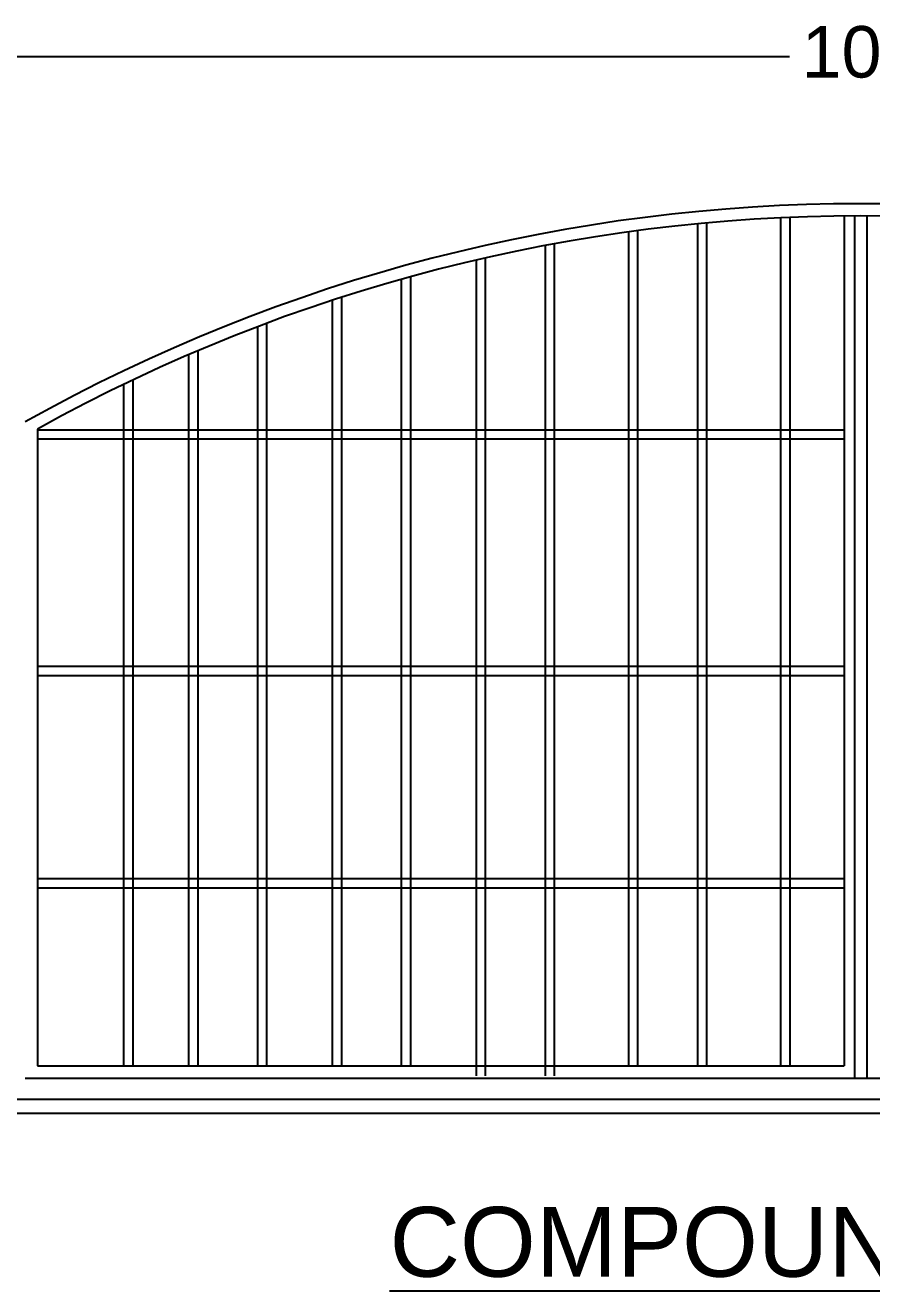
# Model space of a CAD drawing. Header units: metres. Extents: x 7889 to 8063, y -2348 to -2272.
# Drawn here: x 7989.14 to 7992.051, y -2310.348 to -2305.997 of the extents above; entities that cross this region are included whole.
import ezdxf

# ---------------------------------------------------------------- set-up
doc = ezdxf.new("R2010")
doc.units = ezdxf.units.M
doc.header["$MEASUREMENT"] = 0
doc.styles.add('ld', font='arial.ttf')
doc.styles.get("Standard").update_dxf_attribs({"font": 'arial.ttf'})

msp = doc.modelspace()

# ---------------------------------------------------------------- linework, layer by layer
at = {"lineweight": 25, "ltscale": 60}
msp.add_line((7989.02797, -2306.10492), (7991.76848, -2306.10492), dxfattribs=at)
at = {"lineweight": 25, "ltscale": 72}
for p, q in [((7991.7376, -2306.65895), (7991.7376, -2309.57507)), ((7991.76892, -2306.65756), (7991.76892, -2309.57507)), ((7991.95654, -2306.65248), (7991.95654, -2309.57507)), ((7991.99108, -2306.65248), (7991.99108, -2309.61684)), ((7992.03338, -2306.65248), (7992.03338, -2309.61684)), ((7991.21446, -2306.70731), (7991.21446, -2309.57507)), ((7991.24579, -2306.70307), (7991.24579, -2309.57507)), ((7991.45162, -2306.67949), (7991.45162, -2309.57507)), ((7991.48294, -2306.67655), (7991.48294, -2309.57507)), ((7990.95864, -2306.74846), (7990.95864, -2309.60964)), ((7990.92732, -2306.7543), (7990.92732, -2309.60964)), ((7990.69016, -2306.80434), (7990.69016, -2309.60964)), ((7990.72148, -2306.79714), (7990.72148, -2309.60964)), ((7990.43287, -2306.87045), (7990.43287, -2309.57507)), ((7990.4642, -2306.86173), (7990.4642, -2309.57507)), ((7990.19572, -2306.94265), (7990.19572, -2309.57507)), ((7990.22704, -2306.93248), (7990.22704, -2309.57507)), ((7989.93882, -2307.03358), (7989.93882, -2309.57507)), ((7989.97014, -2307.02176), (7989.97014, -2309.57507)), ((7989.70166, -2307.12981), (7989.70166, -2309.57507)), ((7989.73299, -2307.1164), (7989.73299, -2309.57507)), ((7989.50977, -2307.21678), (7989.50977, -2309.57507)), ((7989.47845, -2307.23178), (7989.47845, -2309.57507)), ((7989.18199, -2307.38543), (7989.18199, -2309.57507)), ((7989.18199, -2307.38787), (7991.95654, -2307.38787)), ((7989.18199, -2307.41939), (7991.95654, -2307.41939)), ((7989.18199, -2308.20071), (7991.95654, -2308.20071)), ((7989.18199, -2308.23223), (7991.95654, -2308.23223)), ((7989.18199, -2308.93092), (7991.95654, -2308.93092)), ((7989.18199, -2308.96245), (7991.95654, -2308.96245)), ((7989.18199, -2309.57507), (7991.95654, -2309.57507)), ((7989.14022, -2309.61684), (7994.88424, -2309.61684)), ((7989.02797, -2309.68885), (7994.99649, -2309.68885)), ((7987.09436, -2309.73727), (7996.9301, -2309.73727))]:
    msp.add_line(p, q, dxfattribs=at)
for radius, start, end in [(5.87267, 60.722059, 119.277941), (5.8309, 60.962182, 119.037818)]:
    msp.add_arc((7992.01223, -2312.48338), radius, start, end, dxfattribs=at)

# ---------------------------------------------------------------- texts
at = {"lineweight": 25, "style": 'ld'}
msp.add_text('10M', height=0.176874, dxfattribs=at).set_placement((7991.8096, -2306.17675))
at = {"color": 3}
msp.add_text('%%UCOMPOUND GATE', height=0.24, dxfattribs=at).set_placement((7990.39292, -2310.2998))

doc.saveas('drawing.dxf')
